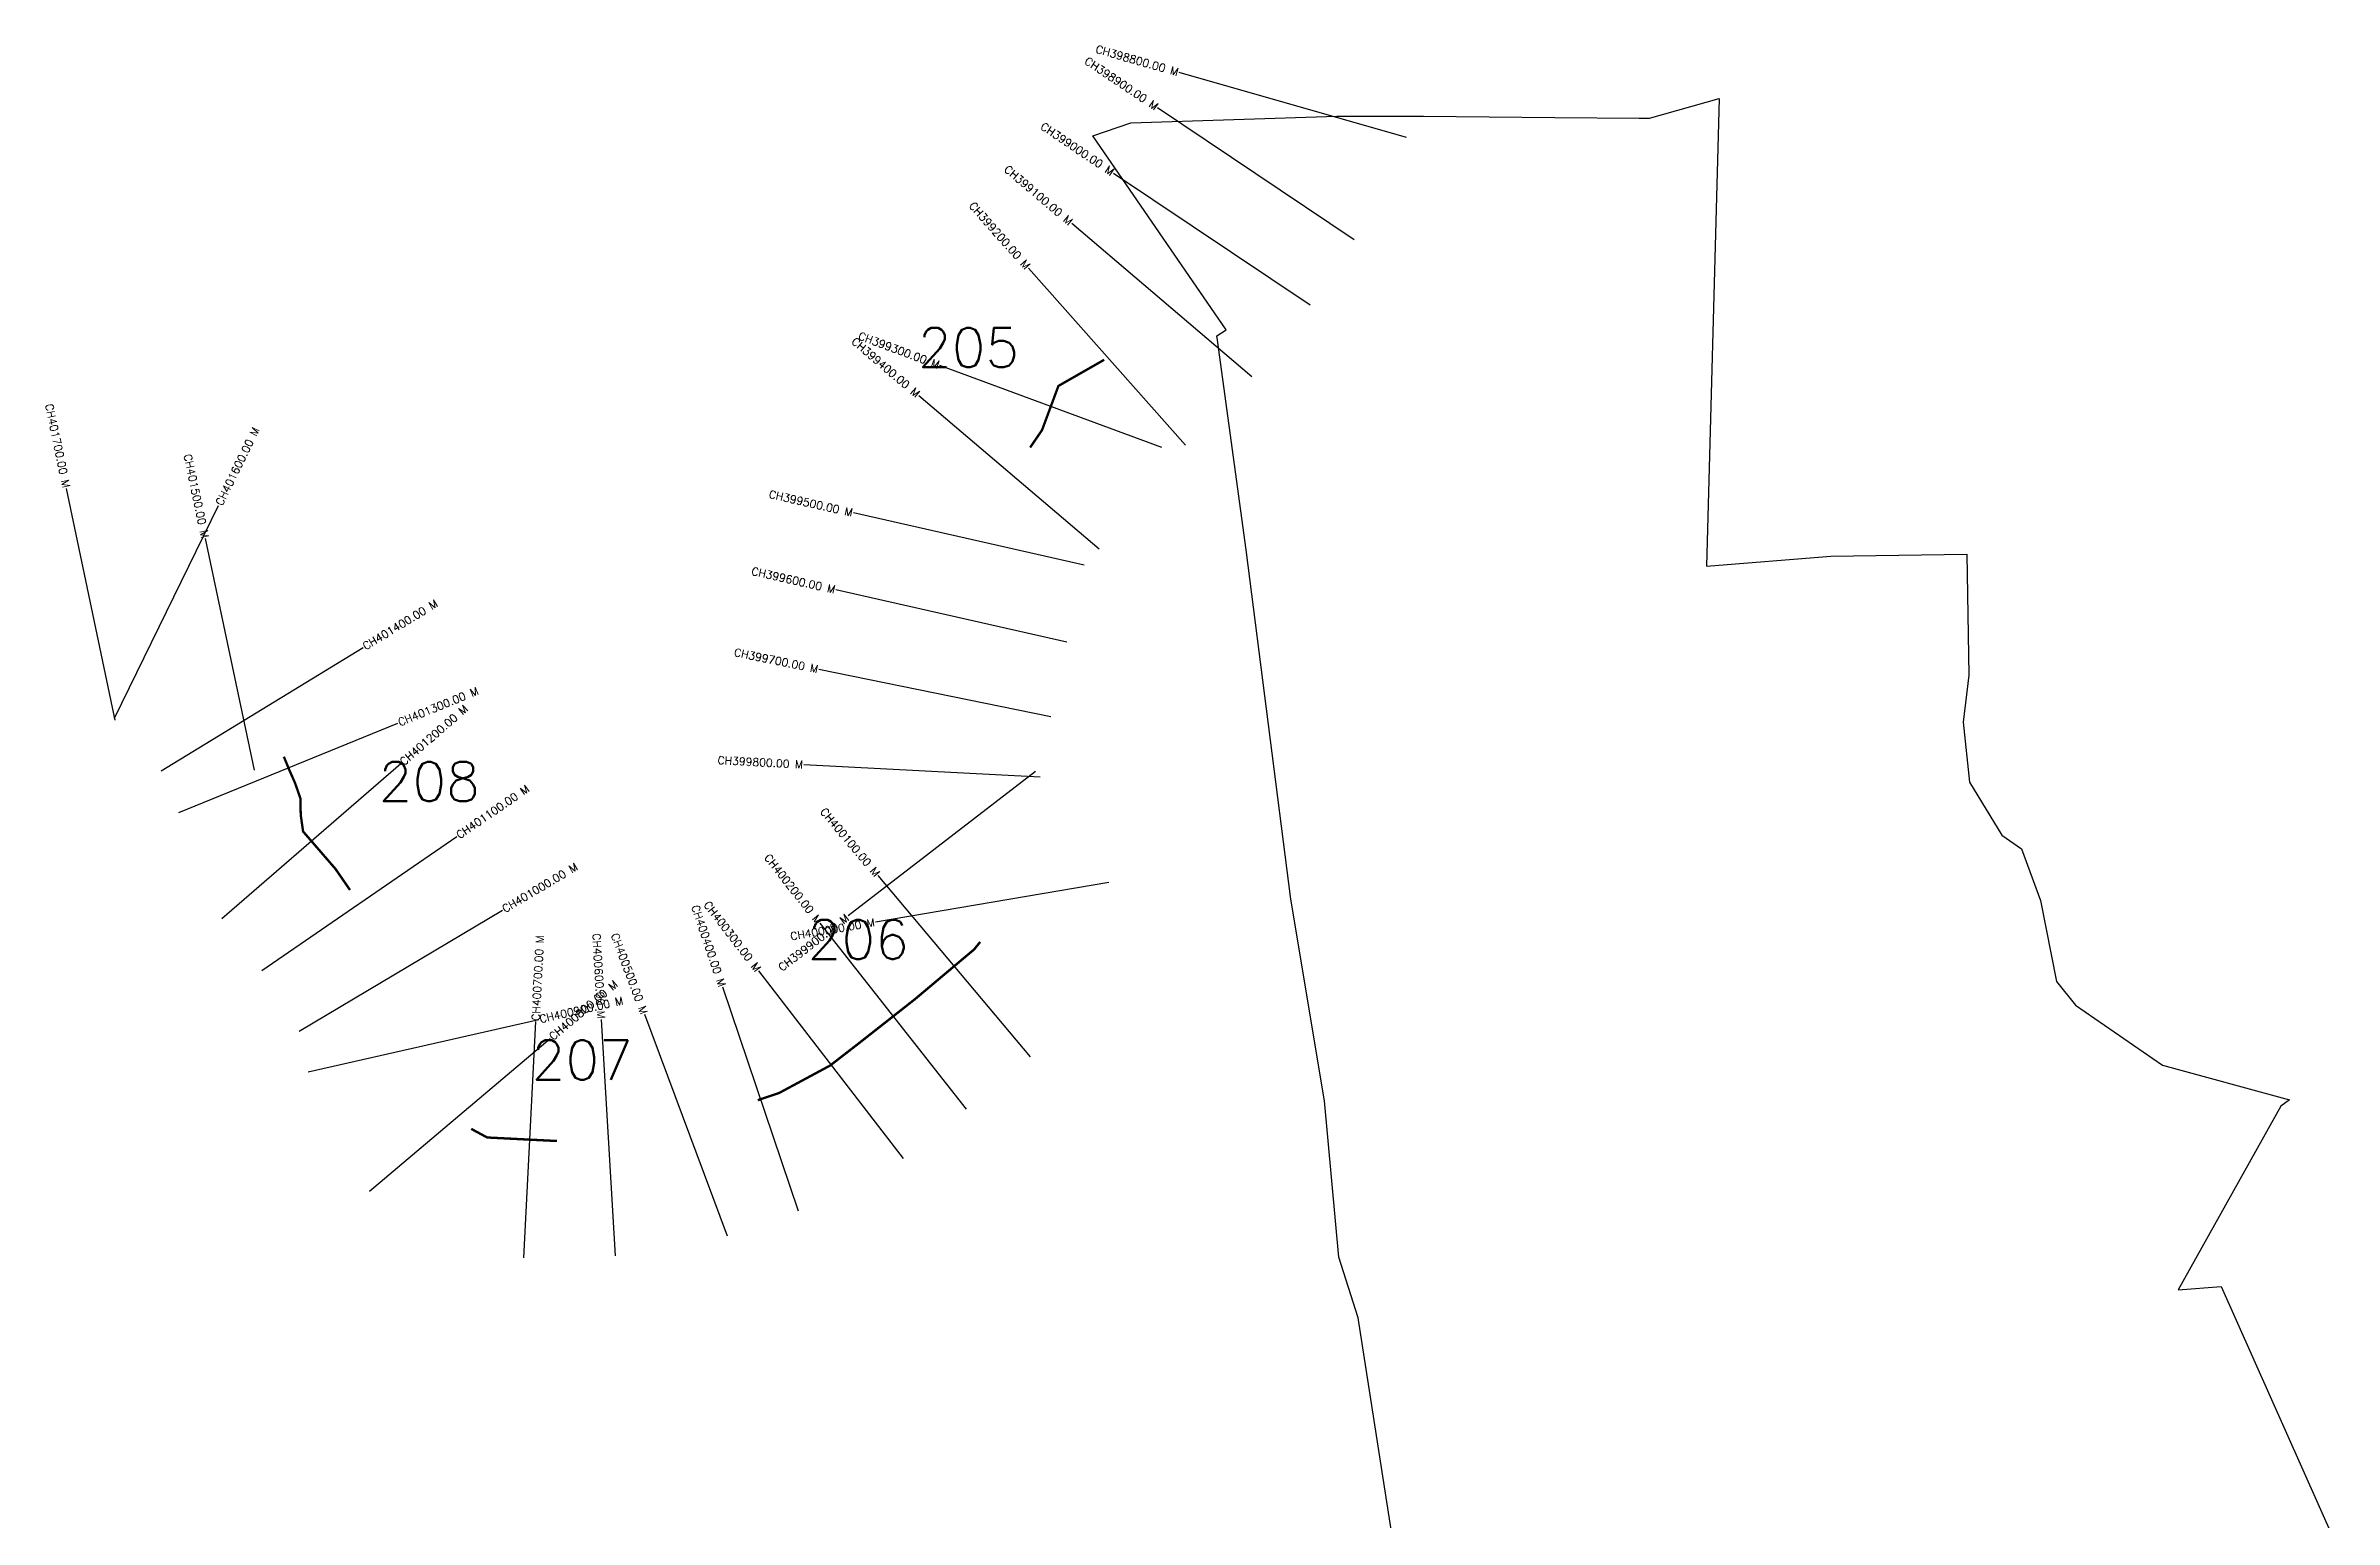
# Model space of a CAD drawing. Header units: metres. Extents: x 302061 to 307079, y 1940496 to 1944673.
# Drawn here: x 303811 to 306712, y 1942806 to 1944673 of the extents above; entities that cross this region are included whole.
import ezdxf
from ezdxf.enums import TextEntityAlignment as Align

# ---------------------------------------------------------------- set-up
doc = ezdxf.new("R2010")
doc.units = ezdxf.units.M
for name, color, linetype in [('ARTIFICIALLY PROTECTED', 4, 'Continuous'), ('CS', 134, 'Continuous'), ('CSMark', 6, 'Continuous')]:
    doc.layers.add(name, color=color, linetype=linetype)
doc.styles.get("Standard").update_dxf_attribs({"font": 'simplex.shx'})

msp = doc.modelspace()

# ---------------------------------------------------------------- linework, layer by layer
at = {"color": 6, "flags": 128}
for points in [[(305138.1, 1944559.2), (305186.5, 1944575.8), (305447.7, 1944584.2), (305557.3, 1944584.3), (305724, 1944582.7), (305830.8, 1944581.7), (305843.9, 1944581.6), (305932.1, 1944606.6), (305916.2, 1944014), (306073.9, 1944026.3), (306246.2, 1944029.2), (306248.9, 1943875.5), (306241.8, 1943815.9), (306249.6, 1943740.1), (306290.7, 1943672.8), (306315.5, 1943655.3), (306339.8, 1943590.1), (306359.8, 1943487.2), (306384, 1943457.3), (306494.2, 1943381.4), (306655.5, 1943337.2), (306644.3, 1943329.4), (306514.2, 1943096.3), (306568.7, 1943100.9), (306712.1, 1942779)], [(305525.3, 1942735.8), (305474.7, 1943061), (305449.9, 1943138), (305431.9, 1943336), (305389.3, 1943591.9), (305332.6, 1944034.7), (305296.1, 1944300.5), (305295.4, 1944305.6), (305307.1, 1944313.5), (305138.1, 1944559.2)]]:
    msp.add_lwpolyline(points, dxfattribs=at)
at = {"layer": 'ARTIFICIALLY PROTECTED', "const_width": 3, "flags": 128}
for points in [[(305152.3, 1944275.9), (305150.7, 1944274.4), (305094.5, 1944242.3), (305073.7, 1944186.3), (305058.6, 1944164.2)], [(304196.3, 1943603.3), (304177.9, 1943630), (304151.1, 1943661), (304136.8, 1943677.5), (304133.8, 1943698.6), (304133.5, 1943712.1), (304133.5, 1943719.1), (304126.7, 1943738.7), (304119.3, 1943755.5), (304112.4, 1943772.3)], [(304995.3, 1943537.5), (304987.5, 1943527.9), (304912.8, 1943465.1), (304839.8, 1943407.7), (304805, 1943380.8), (304740.3, 1943346), (304713.3, 1943336.9)], [(304458.6, 1943285.5), (304455.2, 1943285.3), (304370.2, 1943289.6), (304351.1, 1943299.9), (304350.2, 1943300.9)]]:
    msp.add_lwpolyline(points, dxfattribs=at)
at = {"layer": 'CS'}
for p, q in [((305535.9, 1944557.2), (305247.4, 1944639.7)), ((305469.3, 1944427.7), (305220.2, 1944594.9)), ((305413.6, 1944344.7), (305164.5, 1944511.8)), ((305339.8, 1944253.9), (305111.3, 1944448.3)), ((305255.7, 1944167.1), (305056.7, 1944391.6)), ((305225.4, 1944164.1), (304944.1, 1944268.3)), ((305146, 1944035.4), (304917.6, 1944229.9)), ((303898.4, 1943818.7), (303837, 1944112.4)), ((303897.8, 1943821.3), (304029.5, 1944090.8)), ((305127.1, 1944015.1), (304834.5, 1944081.3)), ((304075, 1943755.2), (304012.9, 1944048.7)), ((305105, 1943917.5), (304812.4, 1943983.7)), ((303956.7, 1943754.5), (304212.8, 1943910.8)), ((305084.7, 1943822.7), (304790.8, 1943883)), ((303979.3, 1943701.6), (304257, 1943815)), ((304033.9, 1943567.2), (304260.8, 1943763.5)), ((305071.2, 1943746.4), (304771.7, 1943762.2)), ((305065.3, 1943753.6), (304827.8, 1943570.4)), ((304084.5, 1943501.1), (304331.6, 1943671.2)), ((305158.3, 1943612.8), (304862.5, 1943562.7)), ((305059, 1943392), (304865.9, 1943621.6)), ((304131.9, 1943424.3), (304389.6, 1943577.9)), ((304978, 1943325.5), (304792.4, 1943561.2)), ((304764.8, 1943196), (304668.8, 1943480.2)), ((304897.9, 1943263), (304714.8, 1943500.7)), ((304143.1, 1943373), (304435.7, 1943439.3)), ((304416.7, 1943137), (304431.7, 1943436.7)), ((304532.9, 1943139.6), (304515.2, 1943439.1)), ((304674.9, 1943164.4), (304569.9, 1943445.4)), ((304220.9, 1943221.6), (304450, 1943415.2))]:
    msp.add_line(p, q, dxfattribs=at)

# ---------------------------------------------------------------- texts
at = {"char_height": 50, "attachment_point": 1}
for s, insert in [('205', (304916.2, 1944316)), ('208', (304232.4, 1943765.8)), ('206', (304776.3, 1943565.5)), ('207', (304426.4, 1943412.8))]:
    msp.add_mtext_dynamic_manual_height_columns(s, width=84.374, gutter_width=1, heights=[74.2], dxfattribs=dict(at, insert=insert))
at = {"layer": 'CSMark'}
for s, rotation, p in [('CH398800.00 M', 344.0454, (305246.5, 1944639.9)), ('CH398900.00 M', 326.1386, (305219.4, 1944595.4)), ('CH399000.00 M', 326.1386, (305163.6, 1944512.4)), ('CH399100.00 M', 319.629, (305110.5, 1944448.9)), ('CH399200.00 M', 311.5675, (305056, 1944392.3)), ('CH399400.00 M', 319.5852, (304916.9, 1944230.6)), ('CH399300.00 M', 339.6631, (304943.2, 1944268.7)), ('CH401700.00 M', 281.8016, (303836.8, 1944113.4)), ('CH401500.00 M', 281.9587, (304012.7, 1944049.7)), ('CH399500.00 M', 347.2518, (304833.5, 1944081.5)), ('CH399600.00 M', 347.2518, (304811.4, 1943984)), ('CH399700.00 M', 348.4068, (304789.8, 1943883.2)), ('CH399800.00 M', 356.9757, (304770.7, 1943762.3)), ('CH400100.00 M', 310.0464, (304865.3, 1943622.4)), ('CH400200.00 M', 308.2036, (304791.8, 1943562)), ('CH400400.00 M', 288.6708, (304668.4, 1943481.1)), ('CH400300.00 M', 307.6154, (304714.2, 1943501.5)), ('CH399900.00 M', 37.6388, (304827, 1943569.8)), ('CH400000.00 M', 9.6262, (304861.5, 1943562.5)), ('CH400600.00 M', 273.3735, (304515.1, 1943440.1)), ('CH400500.00 M', 290.4962, (304569.6, 1943446.4))]:
    msp.add_text(s, height=10, rotation=rotation, dxfattribs=at).set_placement(p, align=Align.MIDDLE_RIGHT)
for s, rotation, p in [('CH401600.00 M', 63.9555, (304029.9, 1944091.7)), ('CH401400.00 M', 31.3931, (304213.6, 1943911.3)), ('CH401300.00 M', 22.2267, (304257.9, 1943815.4)), ('CH401200.00 M', 40.8668, (304261.5, 1943764.2)), ('CH401100.00 M', 34.542, (304332.5, 1943671.7)), ('CH401000.00 M', 30.798, (304390.4, 1943578.4)), ('CH400700.00 M', 87.1444, (304431.7, 1943437.7)), ('CH400800.00 M', 40.1965, (304450.8, 1943415.8)), ('CH400900.00 M', 12.7611, (304436.7, 1943439.5))]:
    msp.add_text(s, height=10, rotation=rotation, dxfattribs=at).set_placement(p, align=Align.MIDDLE_LEFT)

doc.saveas('drawing.dxf')
